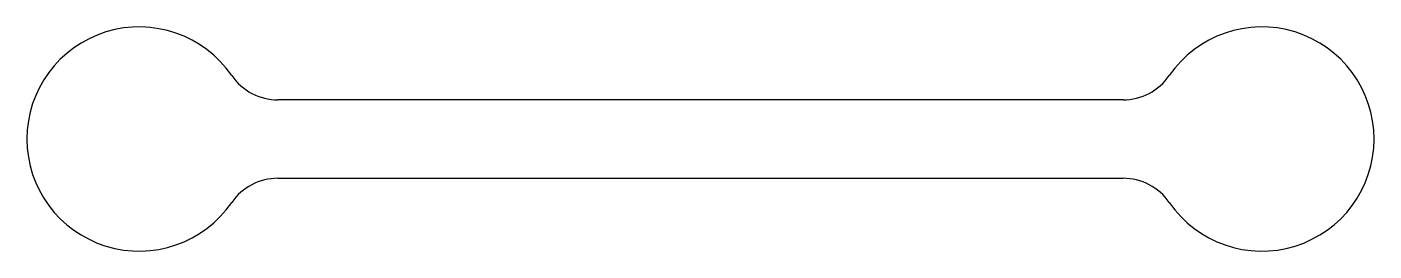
# Model space of a CAD drawing. Extents: x 3527 to 3767, y 1002 to 1042.
import ezdxf

# ---------------------------------------------------------------- set-up
doc = ezdxf.new("R2010")
doc.units = 0
doc.header["$LTSCALE"] = 20
doc.layers.get('0').update_dxf_attribs({"linetype": 'CONTINUOUS'})

msp = doc.modelspace()

# ---------------------------------------------------------------- linework, layer by layer
at = {"color": 0}
for p, q in [((3722.01, 1029.3), (3571.45, 1029.3)), ((3571.45, 1015.3), (3722.01, 1015.3))]:
    msp.add_line(p, q, dxfattribs=at)
for centre, radius, start, end in [((3546.73, 1022.3), 20, 34.5181, 325.4819), ((3746.73, 1022.3), 20, 214.5181, 145.4819), ((3571.45, 1039.3), 10, 214.5181, 270), ((3722.01, 1039.3), 10, 270, 325.4819), ((3571.45, 1005.3), 10, 90, 145.4819), ((3722.01, 1005.3), 10, 34.5181, 90)]:
    msp.add_arc(centre, radius, start, end, dxfattribs=at)

doc.saveas('drawing.dxf')
